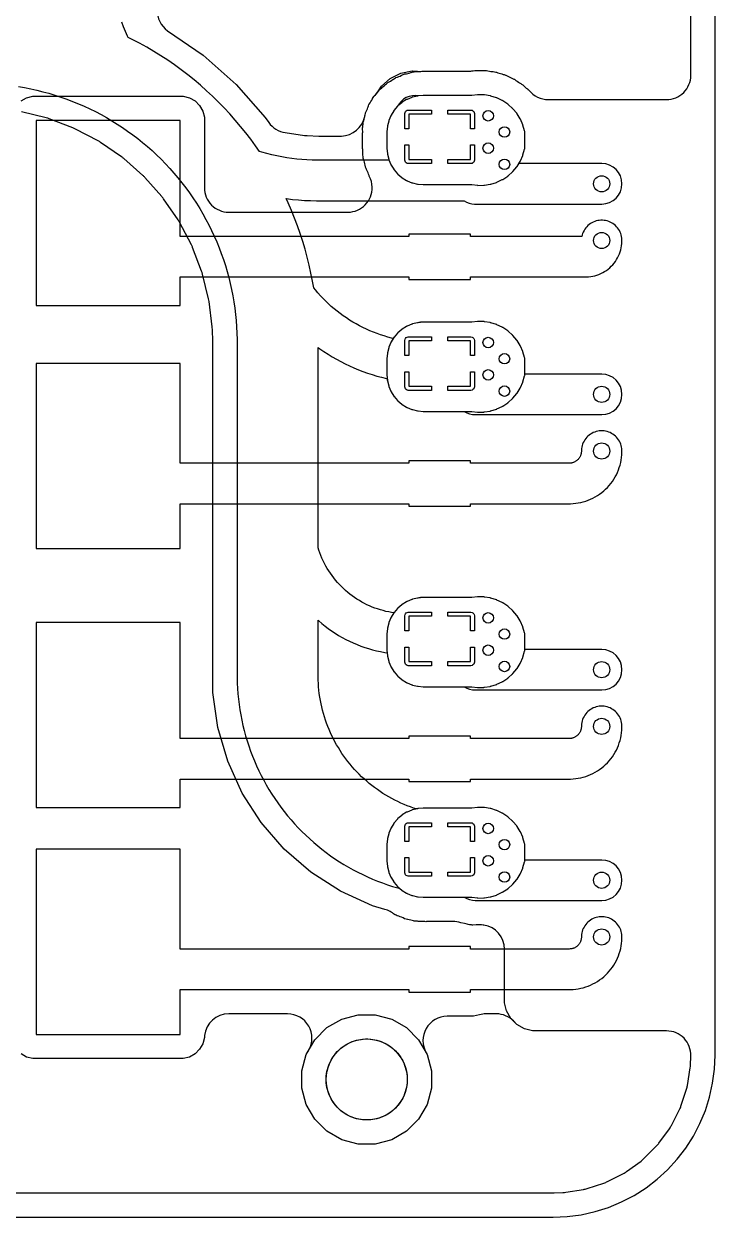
# Model space of a CAD drawing. Header units: millimetres. Extents: x 0 to 150, y 0 to 150.
# Drawn here: x 107.3 to 150, y 0 to 73.7 of the extents above; entities that cross this region are included whole.
import ezdxf

# ---------------------------------------------------------------- set-up
doc = ezdxf.new("R2010")
doc.units = ezdxf.units.MM

msp = doc.modelspace()

# ---------------------------------------------------------------- linework, layer by layer
at = {"layer": '16_copper'}
for points in [[(116.318, 75.786, 0.550804), (116.216, 73.252), (118.402, 71.744), (120.439, 69.939), (122.244, 67.902), (122.456, 67.595, 0.208925), (123.477, 66.962), (124.67, 66.791, 0.026914), (124.831, 66.776), (125.544, 66.751, 0.008926), (125.597, 66.75), (126.903, 66.75), (126.934, 66.751, 0.35249), (128.374, 67.96), (128.38, 67.99, 0.025588), (128.417, 68.142), (128.428, 68.178, 0.061611), (128.573, 68.52), (128.581, 68.547, 0.025076), (128.64, 68.688), (128.656, 68.722, 0.061611), (128.853, 69.037), (128.865, 69.063, 0.025085), (128.946, 69.193), (128.967, 69.224, 0.066984), (129.22, 69.537), (129.411, 69.824), (129.954, 70.303), (130.603, 70.625), (131.312, 70.767, 0.042724), (131.57, 70.751), (131.634, 70.75, 0.059029), (131.99, 70.755), (132.102, 70.763, 0.032883), (132.299, 70.75), (134.778, 70.75, 0.048452), (135.067, 70.778), (135.073, 70.779, 0.030084), (135.255, 70.801), (135.281, 70.803, 0.058943), (135.637, 70.795), (135.684, 70.796, 0.030367), (135.869, 70.792), (135.896, 70.79, 0.058794), (136.246, 70.732), (136.294, 70.726, 0.030365), (136.476, 70.696), (136.502, 70.69, 0.058725), (136.84, 70.583), (136.887, 70.57, 0.030371), (137.063, 70.514), (137.088, 70.505, 0.05909), (137.41, 70.35), (137.452, 70.331, 0.030366), (137.619, 70.251), (137.642, 70.238, 0.058997), (137.937, 70.039), (137.978, 70.015, 0.030366), (138.131, 69.911), (138.152, 69.895, 0.058699), (138.415, 69.657), (138.452, 69.626, 0.000302), (138.454, 69.625), (138.506, 69.587, 0.235335), (139.717, 69), (147, 69, 0.414214), (148.5, 70.5), (148.5, 81, 0.414214)], [(107.003, 69.803), (107.384, 69.738), (107.764, 69.664), (108.141, 69.58), (108.516, 69.488), (108.89, 69.386), (109.26, 69.276), (109.628, 69.156), (109.993, 69.028), (110.354, 68.891), (110.712, 68.745), (111.067, 68.59), (111.417, 68.427), (111.764, 68.256), (112.106, 68.076), (112.444, 67.889), (112.777, 67.693), (113.106, 67.488), (113.429, 67.277), (113.747, 67.057), (114.06, 66.83), (114.368, 66.595), (114.669, 66.353), (114.964, 66.103), (115.254, 65.847), (115.537, 65.584), (115.814, 65.314), (116.084, 65.037), (116.347, 64.754), (116.603, 64.464), (116.853, 64.169), (117.095, 63.868), (117.33, 63.56), (117.557, 63.247), (117.777, 62.929), (117.988, 62.606), (118.193, 62.277), (118.389, 61.944), (118.576, 61.606), (118.756, 61.264), (118.927, 60.917), (119.09, 60.567), (119.245, 60.212), (119.391, 59.854), (119.528, 59.493), (119.656, 59.128), (119.776, 58.76), (119.886, 58.39), (119.988, 58.016), (120.08, 57.641), (120.164, 57.264), (120.238, 56.884), (120.303, 56.503), (120.359, 56.12), (120.405, 55.737), (120.443, 55.352), (120.471, 54.966), (120.489, 54.58), (120.499, 54.193), (120.5, 54), (120.5, 33.304), (120.508, 32.974), (120.524, 32.644), (120.548, 32.315), (120.58, 31.986), (120.62, 31.658), (120.667, 31.331), (120.723, 31.006), (120.786, 30.682), (120.858, 30.359), (120.937, 30.038), (121.023, 29.72), (121.118, 29.403), (121.22, 29.089), (121.33, 28.777), (121.447, 28.469), (121.571, 28.163), (121.703, 27.86), (121.842, 27.56), (121.989, 27.264), (122.142, 26.972), (122.303, 26.683), (122.47, 26.398), (122.644, 26.118), (122.825, 25.842), (123.013, 25.57), (123.207, 25.303), (123.408, 25.04), (123.615, 24.783), (123.828, 24.53), (124.047, 24.283), (124.272, 24.041), (124.502, 23.805), (124.739, 23.574), (124.981, 23.349), (125.228, 23.13), (125.48, 22.917), (125.738, 22.71), (126, 22.51), (126.267, 22.316), (126.539, 22.128), (126.816, 21.947), (127.096, 21.773), (127.381, 21.605), (127.669, 21.445), (127.962, 21.291), (128.258, 21.145), (128.558, 21.006), (128.86, 20.874), (129.166, 20.749), (129.475, 20.632), (129.787, 20.522), (130.101, 20.42), (130.417, 20.326), (130.546, 20.291), (130.662, 20.192, 0.039291), (130.694, 20.169), (130.961, 20.005, 0.039289), (130.996, 19.987), (131.286, 19.867, 0.039593), (131.324, 19.855), (131.629, 19.782, 0.039573), (131.668, 19.775), (131.98, 19.751, 0.019635), (132, 19.75), (134.523, 19.75, 0.14415), (135.2, 19.55), (143, 19.55, 1), (143, 22.05), (138.25, 22.05), (138.25, 23, 0.067302), (138.241, 23.066), (138.144, 23.417, 0.035714), (138.133, 23.451), (137.987, 23.784, 0.035715), (137.97, 23.816), (137.779, 24.125, 0.035716), (137.758, 24.154), (137.524, 24.433, 0.035713), (137.5, 24.458), (137.229, 24.701, 0.035717), (137.201, 24.723), (136.898, 24.925, 0.035716), (136.867, 24.942), (136.539, 25.099, 0.035715), (136.505, 25.112), (136.158, 25.22, 0.035715), (136.123, 25.229), (135.764, 25.286, 0.035716), (135.729, 25.29), (135.365, 25.296, 0.035714), (135.329, 25.294), (134.984, 25.25), (132, 25.25, 0.019635), (131.98, 25.249), (131.668, 25.225, 0.104911), (131.564, 25.203), (131.389, 25.26), (131.192, 25.329), (130.996, 25.403), (130.802, 25.482), (130.61, 25.566), (130.42, 25.654), (130.232, 25.747), (130.047, 25.844), (129.864, 25.946), (129.683, 26.052), (129.505, 26.163), (129.33, 26.278), (129.158, 26.397), (128.988, 26.52), (128.822, 26.647), (128.659, 26.778), (128.499, 26.913), (128.342, 27.052), (128.188, 27.195), (128.039, 27.341), (127.892, 27.491), (127.75, 27.644), (127.611, 27.801), (127.476, 27.961), (127.345, 28.124), (127.217, 28.291), (127.094, 28.46), (126.975, 28.633), (126.86, 28.808), (126.75, 28.986), (126.644, 29.166), (126.542, 29.349), (126.445, 29.535), (126.352, 29.722), (126.264, 29.912), (126.18, 30.104), (126.101, 30.298), (126.027, 30.494), (125.957, 30.692), (125.892, 30.891), (125.833, 31.092), (125.778, 31.294), (125.727, 31.497), (125.682, 31.702), (125.642, 31.907), (125.607, 32.114), (125.576, 32.321), (125.551, 32.529), (125.531, 32.737), (125.516, 32.946), (125.506, 33.155), (125.501, 33.365), (125.5, 33.469), (125.5, 36.85), (125.536, 36.818), (125.729, 36.652), (125.927, 36.493), (126.13, 36.34), (126.337, 36.193), (126.549, 36.053), (126.765, 35.919), (126.985, 35.792), (127.209, 35.672), (127.436, 35.558), (127.667, 35.452), (127.901, 35.353), (128.138, 35.261), (128.378, 35.177), (128.62, 35.1), (128.864, 35.03), (129.111, 34.968), (129.359, 34.914), (129.609, 34.867), (129.762, 34.843), (129.775, 34.668, 0.039596), (129.782, 34.628), (129.855, 34.324, 0.03929), (129.867, 34.286), (129.987, 33.996, 0.039289), (130.005, 33.961), (130.169, 33.694, 0.039571), (130.192, 33.662), (130.396, 33.423, 0.03958), (130.424, 33.395), (130.662, 33.192, 0.039291), (130.694, 33.169), (130.961, 33.005, 0.039289), (130.996, 32.987), (131.286, 32.867, 0.039593), (131.324, 32.855), (131.629, 32.782, 0.039573), (131.668, 32.775), (131.98, 32.751, 0.019635), (132, 32.75), (134.522, 32.75, 0.144365), (135.2, 32.55), (143, 32.55, 1), (143, 35.05), (138.25, 35.05), (138.25, 36, 0.067302), (138.241, 36.066), (138.144, 36.417, 0.035714), (138.133, 36.451), (137.987, 36.784, 0.035715), (137.97, 36.816), (137.779, 37.125, 0.035716), (137.758, 37.154), (137.524, 37.433, 0.035713), (137.5, 37.458), (137.229, 37.701, 0.035717), (137.201, 37.723), (136.898, 37.925, 0.035716), (136.867, 37.942), (136.539, 38.099, 0.035715), (136.505, 38.112), (136.158, 38.22, 0.035715), (136.123, 38.229), (135.764, 38.286, 0.035716), (135.729, 38.29), (135.365, 38.296, 0.035714), (135.329, 38.294), (134.984, 38.25), (132, 38.25, 0.074128), (131.628, 38.218), (131.324, 38.145, 0.03929), (131.286, 38.133), (130.996, 38.013, 0.039289), (130.961, 37.995), (130.694, 37.831, 0.039571), (130.662, 37.808), (130.423, 37.604, 0.03958), (130.395, 37.576), (130.192, 37.338, 0.034147), (130.172, 37.31), (130.031, 37.332), (129.857, 37.365), (129.684, 37.403), (129.512, 37.446), (129.341, 37.494), (129.173, 37.548), (129.006, 37.607), (128.841, 37.671), (128.677, 37.74), (128.517, 37.814), (128.358, 37.893), (128.202, 37.977), (128.049, 38.065), (127.898, 38.158), (127.75, 38.256), (127.606, 38.359), (127.465, 38.465), (127.327, 38.576), (127.192, 38.692), (127.061, 38.811), (126.934, 38.934), (126.811, 39.061), (126.692, 39.192), (126.576, 39.327), (126.465, 39.465), (126.359, 39.606), (126.256, 39.75), (126.158, 39.898), (126.065, 40.049), (125.977, 40.202), (125.893, 40.358), (125.814, 40.517), (125.74, 40.677), (125.671, 40.841), (125.607, 41.006), (125.548, 41.173), (125.5, 41.324), (125.5, 53.689), (125.612, 53.608), (125.86, 53.437), (126.113, 53.273), (126.37, 53.116), (126.63, 52.965), (126.895, 52.822), (127.163, 52.685), (127.435, 52.555), (127.71, 52.433), (127.988, 52.318), (128.269, 52.21), (128.553, 52.109), (128.839, 52.016), (129.128, 51.931), (129.419, 51.853), (129.712, 51.783), (129.767, 51.771, 0.138675), (129.782, 51.628), (129.855, 51.324, 0.03929), (129.867, 51.286), (129.987, 50.996, 0.039289), (130.005, 50.961), (130.169, 50.694, 0.039571), (130.192, 50.662), (130.396, 50.423, 0.03958), (130.424, 50.395), (130.662, 50.192, 0.039291), (130.694, 50.169), (130.961, 50.005, 0.039289), (130.996, 49.987), (131.286, 49.867, 0.039593), (131.324, 49.855), (131.629, 49.782, 0.039573), (131.668, 49.775), (131.98, 49.751, 0.019635), (132, 49.75), (134.522, 49.75, 0.144365), (135.2, 49.55), (143, 49.55, 1), (143, 52.05), (138.25, 52.05), (138.25, 53, 0.067302), (138.241, 53.066), (138.144, 53.417, 0.035714), (138.133, 53.451), (137.987, 53.784, 0.035715), (137.97, 53.816), (137.779, 54.125, 0.035716), (137.758, 54.154), (137.524, 54.433, 0.035713), (137.5, 54.458), (137.229, 54.701, 0.035717), (137.201, 54.723), (136.898, 54.925, 0.035716), (136.867, 54.942), (136.539, 55.099, 0.035715), (136.505, 55.112), (136.158, 55.22, 0.035715), (136.123, 55.229), (135.764, 55.286, 0.035716), (135.729, 55.29), (135.365, 55.296, 0.035714), (135.329, 55.294), (134.984, 55.25), (132, 55.25, 0.074128), (131.628, 55.218), (131.324, 55.145, 0.03929), (131.286, 55.133), (130.996, 55.013, 0.039289), (130.961, 54.995), (130.694, 54.831, 0.039571), (130.662, 54.808), (130.423, 54.604, 0.03958), (130.395, 54.576), (130.192, 54.338, 0.101204), (130.136, 54.253), (130.035, 54.277), (129.807, 54.338), (129.581, 54.405), (129.357, 54.478), (129.135, 54.556), (128.915, 54.641), (128.697, 54.731), (128.482, 54.827), (128.269, 54.928), (128.059, 55.035), (127.852, 55.148), (127.648, 55.265), (127.447, 55.388), (127.25, 55.517), (127.056, 55.65), (126.865, 55.789), (126.678, 55.932), (126.495, 56.08), (126.316, 56.233), (126.141, 56.391), (125.97, 56.553), (125.803, 56.72), (125.641, 56.891), (125.483, 57.066), (125.33, 57.245), (125.228, 57.371), (125.158, 57.786), (125.06, 58.284), (124.951, 58.779), (124.829, 59.272), (124.696, 59.762), (124.551, 60.248), (124.394, 60.731), (124.225, 61.209), (124.045, 61.684), (123.854, 62.154), (123.651, 62.619), (123.526, 62.888), (123.543, 62.886), (123.915, 62.84), (124.288, 62.804), (124.662, 62.777), (125.036, 62.759), (125.41, 62.75), (134.521, 62.75, 0.134476), (135.151, 62.55), (143, 62.55, 1), (143, 65.05), (137.887, 65.05), (137.97, 65.184, 0.035715), (137.987, 65.216), (138.133, 65.549, 0.035714), (138.144, 65.583), (138.241, 65.934, 0.067302), (138.25, 66), (138.25, 67, 0.067302), (138.241, 67.066), (138.144, 67.417, 0.035714), (138.133, 67.451), (137.987, 67.784, 0.035715), (137.97, 67.816), (137.779, 68.125, 0.035716), (137.758, 68.154), (137.524, 68.433, 0.035713), (137.5, 68.458), (137.229, 68.701, 0.035717), (137.201, 68.723), (136.898, 68.925, 0.035716), (136.867, 68.942), (136.539, 69.099, 0.035715), (136.505, 69.112), (136.158, 69.22, 0.035715), (136.123, 69.229), (135.764, 69.286, 0.035716), (135.729, 69.29), (135.365, 69.296, 0.035714), (135.329, 69.294), (134.984, 69.25), (132, 69.25, 0.019635), (131.98, 69.249), (131.724, 69.229, 0.331793), (130.386, 68.565), (130.192, 68.338, 0.039291), (130.169, 68.306), (130.005, 68.039, 0.039289), (129.987, 68.004), (129.867, 67.714, 0.039593), (129.855, 67.676), (129.782, 67.371, 0.039294), (129.775, 67.332), (129.751, 67.02, 0.019635), (129.75, 67), (129.75, 66, 0.019635), (129.751, 65.98), (129.775, 65.668, 0.039596), (129.782, 65.628), (129.855, 65.324, 0.078396), (129.882, 65.25), (125.597, 65.25), (125.44, 65.251), (125.126, 65.259), (124.813, 65.274), (124.499, 65.296), (124.187, 65.327), (123.875, 65.365), (123.564, 65.41), (123.254, 65.463), (122.946, 65.523), (122.64, 65.591), (122.335, 65.666), (122.031, 65.749), (121.875, 65.795), (121.639, 66.138), (121.34, 66.549), (121.032, 66.952), (120.714, 67.348), (120.387, 67.736), (120.05, 68.116), (119.705, 68.487), (119.35, 68.85), (118.987, 69.205), (118.616, 69.55), (118.236, 69.887), (117.848, 70.214), (117.452, 70.532), (117.049, 70.84), (116.638, 71.139), (116.221, 71.427), (115.796, 71.705), (115.365, 71.973), (114.927, 72.23), (114.484, 72.477), (114.034, 72.713), (113.779, 72.839), (113.745, 72.913), (113.619, 73.201), (113.501, 73.492), (113.389, 73.786)], [(57, 1.5), (140, 1.5), (140.008, 1.5), (140.059, 1.501), (140.608, 1.523, 0.029461), (140.784, 1.54), (141.869, 1.712, 0.039291), (142.098, 1.767), (143.142, 2.106, 0.039289), (143.36, 2.196), (144.338, 2.695, 0.03929), (144.539, 2.818), (145.428, 3.464, 0.03929), (145.607, 3.616), (146.383, 4.393, 0.03929), (146.536, 4.572), (147.182, 5.461, 0.03929), (147.305, 5.662), (147.804, 6.64, 0.039289), (147.894, 6.858), (148.233, 7.902, 0.039291), (148.288, 8.131), (148.46, 9.216, 0.029461), (148.477, 9.392), (148.499, 9.941, 0.425764), (147, 11.5), (138.737, 11.5), (138.228, 11.636), (137.772, 11.9), (137.4, 12.272), (137.136, 12.728), (137, 13.237), (137, 16.55, 0.37075), (135.725, 18.033), (135.693, 18.037, 0.073741), (135.249, 18.045), (135.052, 18.03, 0.013734), (134.971, 18.041), (134.931, 18.044, 0.009247), (134.874, 18.049), (134.84, 18.049, 0.052413), (134.535, 18.126), (134.303, 18.169, 0.082273), (133.819, 18.25), (132.299, 18.25, 0.002772), (132.282, 18.25), (132.242, 18.248, 0.009312), (132.185, 18.246), (132.145, 18.241, 0.045302), (131.872, 18.25), (131.736, 18.25, 0.018694), (131.624, 18.264), (131.614, 18.264, 0.030025), (131.433, 18.283), (131.396, 18.288, 0.061627), (131.035, 18.377), (131.007, 18.381, 0.025087), (130.858, 18.417), (130.822, 18.428, 0.061614), (130.48, 18.573), (130.453, 18.581, 0.025076), (130.312, 18.64), (130.278, 18.656, 0.008194), (130.232, 18.679), (130.225, 18.682, 0.114765), (129.616, 18.998), (128.853, 19.222), (126.88, 20.124), (125.055, 21.297), (123.415, 22.717), (121.994, 24.357), (120.821, 26.182), (119.92, 28.156), (119.309, 30.237), (119, 32.385), (119, 54, 0.007552), (118.999, 54.045), (118.976, 54.83, 0.022659), (118.965, 54.966), (118.776, 56.524, 0.030217), (118.743, 56.702), (118.368, 58.227, 0.030217), (118.314, 58.399), (117.757, 59.867, 0.030216), (117.683, 60.032), (116.953, 61.422, 0.030217), (116.86, 61.577), (115.968, 62.869, 0.030217), (115.856, 63.012), (114.815, 64.187, 0.030217), (114.687, 64.315), (113.512, 65.356, 0.030217), (113.369, 65.468), (112.077, 66.36, 0.030217), (111.922, 66.453), (110.532, 67.183, 0.030216), (110.367, 67.257), (108.899, 67.814, 0.030217), (108.727, 67.868), (107.202, 68.243, 0.030217)]]:
    msp.add_lwpolyline(points, format="xyb", dxfattribs=at)
msp.add_lwpolyline([(127.973, 4.5), (126.956, 4.773), (126.044, 5.299), (125.299, 6.044), (124.773, 6.956), (124.5, 7.973), (124.5, 9.027), (124.773, 10.044), (125.299, 10.956), (126.044, 11.701), (126.956, 12.227), (127.973, 12.5), (129.027, 12.5), (130.044, 12.227), (130.956, 11.701), (131.701, 10.956), (132.227, 10.044), (132.5, 9.027), (132.5, 7.973), (132.227, 6.956), (131.701, 6.044), (130.956, 5.299), (130.044, 4.773), (129.027, 4.5)], close=True, dxfattribs=at)
at = {"layer": '1_copper'}
for points in [[(107.174, 68.915), (107.516, 69.113), (107.898, 69.215), (117.182, 69.215), (117.564, 69.113), (117.906, 68.915), (118.185, 68.636), (118.383, 68.294), (118.485, 67.912), (118.485, 63.55, 0.414214), (119.985, 62.05), (127.339, 62.05, 0.422109), (128.838, 63.59), (128.838, 63.602, 0.116409), (128.659, 64.274), (128.642, 64.307, 0.061642), (128.502, 64.651), (128.489, 64.677, 0.0251), (128.43, 64.818), (128.418, 64.853, 0.061621), (128.334, 65.215), (128.325, 65.242, 0.023212), (128.291, 65.38), (128.289, 65.391, 0.014279), (128.274, 65.478), (128.272, 65.486, 0.028029), (128.261, 65.657), (128.256, 65.695, 0.049058), (128.245, 65.99), (128.237, 66.102, 0.032883), (128.25, 66.299), (128.25, 66.701, 0.002772), (128.25, 66.718), (128.248, 66.758, 0.009312), (128.246, 66.815), (128.241, 66.855, 0.045312), (128.25, 67.128), (128.25, 67.264, 0.018694), (128.264, 67.376), (128.264, 67.386, 0.030025), (128.283, 67.567), (128.288, 67.604, 0.061624), (128.377, 67.965), (128.381, 67.993, 0.02509), (128.417, 68.142), (128.428, 68.178, 0.061611), (128.573, 68.52), (128.581, 68.547, 0.025076), (128.64, 68.688), (128.656, 68.722, 0.061611), (128.853, 69.037), (128.865, 69.063, 0.025085), (128.946, 69.193), (128.967, 69.224, 0.061631), (129.21, 69.504), (129.227, 69.528, 0.02509), (129.326, 69.644), (129.352, 69.671, 0.061625), (129.636, 69.91), (129.656, 69.93, 0.025093), (129.773, 70.03), (129.802, 70.052, 0.061623), (130.12, 70.244), (130.144, 70.261, 0.025089), (130.274, 70.341), (130.307, 70.358, 0.061624), (130.651, 70.498), (130.677, 70.511, 0.02509), (130.818, 70.57), (130.853, 70.582, 0.061613), (131.215, 70.666), (131.242, 70.675, 0.023201), (131.38, 70.709), (131.391, 70.711, 0.014279), (131.478, 70.726), (131.486, 70.728, 0.028029), (131.657, 70.739), (131.695, 70.744, 0.049049), (131.99, 70.755), (132.102, 70.763, 0.032883), (132.299, 70.75), (134.778, 70.75, 0.048452), (135.067, 70.778), (135.073, 70.779, 0.030084), (135.255, 70.801), (135.281, 70.803, 0.058943), (135.637, 70.795), (135.684, 70.796, 0.030367), (135.869, 70.792), (135.896, 70.79, 0.058794), (136.246, 70.732), (136.294, 70.726, 0.030365), (136.476, 70.696), (136.502, 70.69, 0.058725), (136.84, 70.583), (136.887, 70.57, 0.030371), (137.063, 70.514), (137.088, 70.505, 0.05909), (137.41, 70.35), (137.452, 70.331, 0.030366), (137.619, 70.251), (137.642, 70.238, 0.058997), (137.937, 70.039), (137.978, 70.015, 0.030366), (138.131, 69.911), (138.152, 69.895, 0.058699), (138.415, 69.657), (138.452, 69.626, 0.000302), (138.454, 69.625), (138.506, 69.587, 0.235335), (139.717, 69), (147, 69, 0.414214), (148.5, 70.5), (148.5, 81, 0.414214)], [(57, 1.5), (140, 1.5), (140.008, 1.5), (140.059, 1.501), (140.608, 1.523, 0.029461), (140.784, 1.54), (141.869, 1.712, 0.039291), (142.098, 1.767), (143.142, 2.106, 0.039289), (143.36, 2.196), (144.338, 2.695, 0.03929), (144.539, 2.818), (145.428, 3.464, 0.03929), (145.607, 3.616), (146.383, 4.393, 0.03929), (146.536, 4.572), (147.182, 5.461, 0.03929), (147.305, 5.662), (147.804, 6.64, 0.039289), (147.894, 6.858), (148.233, 7.902, 0.039291), (148.288, 8.131), (148.46, 9.216, 0.029461), (148.477, 9.392), (148.499, 9.941, 0.425764), (147, 11.5), (138.737, 11.5), (138.228, 11.636), (137.772, 11.9), (137.561, 12.111, 0.198912), (136.5, 12.55), (135.855, 12.55, 0.065543), (135.467, 12.499), (135.097, 12.4), (133.465, 12.4, 0.577352), (132.166, 10.15), (132.227, 10.044), (132.5, 9.027), (132.5, 7.973), (132.227, 6.956), (131.701, 6.044), (130.956, 5.299), (130.044, 4.773), (129.027, 4.5), (127.973, 4.5), (126.956, 4.773), (126.044, 5.299), (125.299, 6.044), (124.773, 6.956), (124.5, 7.973), (124.5, 9.027), (124.773, 10.044), (124.92, 10.3, 0.57735), (123.621, 12.55), (119.985, 12.55, 0.383031), (118.494, 11.211), (118.492, 11.195, 0.017161), (118.486, 11.09), (118.383, 10.706), (118.185, 10.364), (117.906, 10.085), (117.564, 9.887), (117.182, 9.785), (107.898, 9.785), (107.516, 9.887), (107.174, 10.085)]]:
    msp.add_lwpolyline(points, format="xyb", dxfattribs=at)
for points in [[(135.729, 63.71, 0.035716), (135.764, 63.714), (136.123, 63.771, 0.035715), (136.158, 63.78), (136.505, 63.888, 0.035715), (136.539, 63.901), (136.867, 64.058, 0.035716), (136.898, 64.075), (137.201, 64.277, 0.035717), (137.229, 64.299), (137.5, 64.542, 0.035713), (137.524, 64.567), (137.758, 64.846, 0.035716), (137.779, 64.875), (137.97, 65.184, 0.035715), (137.987, 65.216), (138.133, 65.549, 0.035714), (138.144, 65.583), (138.241, 65.934, 0.067302), (138.25, 66), (138.25, 67, 0.067302), (138.241, 67.066), (138.144, 67.417, 0.035714), (138.133, 67.451), (137.987, 67.784, 0.035715), (137.97, 67.816), (137.779, 68.125, 0.035716), (137.758, 68.154), (137.524, 68.433, 0.035713), (137.5, 68.458), (137.229, 68.701, 0.035717), (137.201, 68.723), (136.898, 68.925, 0.035716), (136.867, 68.942), (136.539, 69.099, 0.035715), (136.505, 69.112), (136.158, 69.22, 0.035715), (136.123, 69.229), (135.764, 69.286, 0.035716), (135.729, 69.29), (135.365, 69.296, 0.035714), (135.329, 69.294), (134.984, 69.25), (132, 69.25, 0.019635), (131.98, 69.249), (131.668, 69.225, 0.039596), (131.628, 69.218), (131.324, 69.145, 0.03929), (131.286, 69.133), (130.996, 69.013, 0.039289), (130.961, 68.995), (130.694, 68.831, 0.039571), (130.662, 68.808), (130.423, 68.604, 0.03958), (130.395, 68.576), (130.192, 68.338, 0.039291), (130.169, 68.306), (130.005, 68.039, 0.039289), (129.987, 68.004), (129.867, 67.714, 0.039593), (129.855, 67.676), (129.782, 67.371, 0.039294), (129.775, 67.332), (129.751, 67.02, 0.019635), (129.75, 67), (129.75, 66, 0.019635), (129.751, 65.98), (129.775, 65.668, 0.039596), (129.782, 65.628), (129.855, 65.324, 0.03929), (129.867, 65.286), (129.987, 64.996, 0.039289), (130.005, 64.961), (130.169, 64.694, 0.039571), (130.192, 64.662), (130.396, 64.423, 0.03958), (130.424, 64.395), (130.662, 64.192, 0.039291), (130.694, 64.169), (130.961, 64.005, 0.039289), (130.996, 63.987), (131.286, 63.867, 0.039593), (131.324, 63.855), (131.629, 63.782, 0.039573), (131.668, 63.775), (131.98, 63.751, 0.019635), (132, 63.75), (134.984, 63.75), (135.329, 63.706), (135.33, 63.706), (135.331, 63.706), (135.365, 63.704)], [(135.729, 49.71, 0.035716), (135.764, 49.714), (136.123, 49.771, 0.035715), (136.158, 49.78), (136.505, 49.888, 0.035715), (136.539, 49.901), (136.867, 50.058, 0.035716), (136.898, 50.075), (137.201, 50.277, 0.035717), (137.229, 50.299), (137.5, 50.542, 0.035713), (137.524, 50.567), (137.758, 50.846, 0.035716), (137.779, 50.875), (137.97, 51.184, 0.035715), (137.987, 51.216), (138.133, 51.549, 0.035714), (138.144, 51.583), (138.241, 51.934, 0.067302), (138.25, 52), (138.25, 53, 0.067302), (138.241, 53.066), (138.144, 53.417, 0.035714), (138.133, 53.451), (137.987, 53.784, 0.035715), (137.97, 53.816), (137.779, 54.125, 0.035716), (137.758, 54.154), (137.524, 54.433, 0.035713), (137.5, 54.458), (137.229, 54.701, 0.035717), (137.201, 54.723), (136.898, 54.925, 0.035716), (136.867, 54.942), (136.539, 55.099, 0.035715), (136.505, 55.112), (136.158, 55.22, 0.035715), (136.123, 55.229), (135.764, 55.286, 0.035716), (135.729, 55.29), (135.365, 55.296, 0.035714), (135.329, 55.294), (134.984, 55.25), (132, 55.25, 0.019635), (131.98, 55.249), (131.668, 55.225, 0.039596), (131.628, 55.218), (131.324, 55.145, 0.03929), (131.286, 55.133), (130.996, 55.013, 0.039289), (130.961, 54.995), (130.694, 54.831, 0.039571), (130.662, 54.808), (130.423, 54.604, 0.03958), (130.395, 54.576), (130.192, 54.338, 0.039291), (130.169, 54.306), (130.005, 54.039, 0.039289), (129.987, 54.004), (129.867, 53.714, 0.039593), (129.855, 53.676), (129.782, 53.371, 0.039294), (129.775, 53.332), (129.751, 53.02, 0.019635), (129.75, 53), (129.75, 52, 0.019635), (129.751, 51.98), (129.775, 51.668, 0.039596), (129.782, 51.628), (129.855, 51.324, 0.03929), (129.867, 51.286), (129.987, 50.996, 0.039289), (130.005, 50.961), (130.169, 50.694, 0.039571), (130.192, 50.662), (130.396, 50.423, 0.03958), (130.424, 50.395), (130.662, 50.192, 0.039291), (130.694, 50.169), (130.961, 50.005, 0.039289), (130.996, 49.987), (131.286, 49.867, 0.039593), (131.324, 49.855), (131.629, 49.782, 0.039573), (131.668, 49.775), (131.98, 49.751, 0.019635), (132, 49.75), (134.984, 49.75), (135.329, 49.706), (135.33, 49.706), (135.331, 49.706), (135.365, 49.704)], [(141.239, 44.058), (141.398, 44.073), (141.556, 44.097), (141.712, 44.128), (141.867, 44.167), (142.02, 44.213), (142.17, 44.267), (142.317, 44.328), (142.462, 44.396), (142.602, 44.471), (142.739, 44.553), (142.872, 44.642), (143, 44.737), (143.123, 44.838), (143.242, 44.945), (143.355, 45.058), (143.462, 45.177), (143.563, 45.3), (143.658, 45.428), (143.747, 45.561), (143.829, 45.698), (143.904, 45.838), (143.972, 45.983), (144.033, 46.13), (144.087, 46.28), (144.133, 46.433), (144.172, 46.588), (144.203, 46.744), (144.227, 46.902), (144.242, 47.061), (144.25, 47.22), (144.25, 47.349), (144.242, 47.447), (144.227, 47.544), (144.204, 47.64), (144.174, 47.733), (144.136, 47.824), (144.091, 47.911), (144.04, 47.995), (143.982, 48.074), (143.919, 48.149), (143.849, 48.219), (143.774, 48.282), (143.695, 48.34), (143.611, 48.391), (143.524, 48.436), (143.433, 48.474), (143.34, 48.504), (143.244, 48.527), (143.147, 48.542), (143.049, 48.55), (142.951, 48.55), (142.853, 48.542), (142.756, 48.527), (142.66, 48.504), (142.567, 48.474), (142.476, 48.436), (142.389, 48.391), (142.305, 48.34), (142.226, 48.282), (142.151, 48.219), (142.081, 48.149), (142.018, 48.074), (141.96, 47.995), (141.909, 47.911), (141.864, 47.824), (141.826, 47.733), (141.796, 47.64), (141.773, 47.544), (141.758, 47.447), (141.75, 47.349), (141.75, 47.3), (141.75, 47.282), (141.748, 47.245), (141.744, 47.208), (141.739, 47.172), (141.732, 47.136), (141.723, 47.1), (141.712, 47.065), (141.7, 47.03), (141.686, 46.996), (141.67, 46.963), (141.653, 46.93), (141.634, 46.899), (141.613, 46.868), (141.591, 46.839), (141.568, 46.81), (141.543, 46.783), (141.517, 46.757), (141.49, 46.732), (141.461, 46.709), (141.432, 46.687), (141.401, 46.666), (141.37, 46.647), (141.337, 46.63), (141.304, 46.614), (141.27, 46.6), (141.235, 46.588), (141.2, 46.577), (141.164, 46.568), (141.128, 46.561, 0.025338), (141, 46.55), (134.9, 46.55), (134.9, 46.7), (131.1, 46.7), (131.1, 46.55), (116.985, 46.55), (116.985, 52.715), (108.095, 52.715), (108.095, 41.285), (116.985, 41.285), (116.985, 44.05), (131.1, 44.05), (131.1, 43.9), (134.9, 43.9), (134.9, 44.05), (141.08, 44.05)], [(135.729, 32.71, 0.035716), (135.764, 32.714), (136.123, 32.771, 0.035715), (136.158, 32.78), (136.505, 32.888, 0.035715), (136.539, 32.901), (136.867, 33.058, 0.035716), (136.898, 33.075), (137.201, 33.277, 0.035717), (137.229, 33.299), (137.5, 33.542, 0.035713), (137.524, 33.567), (137.758, 33.846, 0.035716), (137.779, 33.875), (137.97, 34.184, 0.035715), (137.987, 34.216), (138.133, 34.549, 0.035714), (138.144, 34.583), (138.241, 34.934, 0.067302), (138.25, 35), (138.25, 36, 0.067302), (138.241, 36.066), (138.144, 36.417, 0.035714), (138.133, 36.451), (137.987, 36.784, 0.035715), (137.97, 36.816), (137.779, 37.125, 0.035716), (137.758, 37.154), (137.524, 37.433, 0.035713), (137.5, 37.458), (137.229, 37.701, 0.035717), (137.201, 37.723), (136.898, 37.925, 0.035716), (136.867, 37.942), (136.539, 38.099, 0.035715), (136.505, 38.112), (136.158, 38.22, 0.035715), (136.123, 38.229), (135.764, 38.286, 0.035716), (135.729, 38.29), (135.365, 38.296, 0.035714), (135.329, 38.294), (134.984, 38.25), (132, 38.25, 0.019635), (131.98, 38.249), (131.668, 38.225, 0.039596), (131.628, 38.218), (131.324, 38.145, 0.03929), (131.286, 38.133), (130.996, 38.013, 0.039289), (130.961, 37.995), (130.694, 37.831, 0.039571), (130.662, 37.808), (130.423, 37.604, 0.03958), (130.395, 37.576), (130.192, 37.338, 0.039291), (130.169, 37.306), (130.005, 37.039, 0.039289), (129.987, 37.004), (129.867, 36.714, 0.039593), (129.855, 36.676), (129.782, 36.371, 0.039294), (129.775, 36.332), (129.751, 36.02, 0.019635), (129.75, 36), (129.75, 35, 0.019635), (129.751, 34.98), (129.775, 34.668, 0.039596), (129.782, 34.628), (129.855, 34.324, 0.03929), (129.867, 34.286), (129.987, 33.996, 0.039289), (130.005, 33.961), (130.169, 33.694, 0.039571), (130.192, 33.662), (130.396, 33.423, 0.03958), (130.424, 33.395), (130.662, 33.192, 0.039291), (130.694, 33.169), (130.961, 33.005, 0.039289), (130.996, 32.987), (131.286, 32.867, 0.039593), (131.324, 32.855), (131.629, 32.782, 0.039573), (131.668, 32.775), (131.98, 32.751, 0.019635), (132, 32.75), (134.984, 32.75), (135.329, 32.706), (135.33, 32.706), (135.331, 32.706), (135.365, 32.704)], [(141.239, 27.058), (141.398, 27.073), (141.556, 27.097), (141.712, 27.128), (141.867, 27.167), (142.02, 27.213), (142.17, 27.267), (142.317, 27.328), (142.462, 27.396), (142.602, 27.471), (142.739, 27.553), (142.872, 27.642), (143, 27.737), (143.123, 27.838), (143.242, 27.945), (143.355, 28.058), (143.462, 28.177), (143.563, 28.3), (143.658, 28.428), (143.747, 28.561), (143.829, 28.698), (143.904, 28.838), (143.972, 28.983), (144.033, 29.13), (144.087, 29.28), (144.133, 29.433), (144.172, 29.588), (144.203, 29.744), (144.227, 29.902), (144.242, 30.061), (144.25, 30.22), (144.25, 30.349), (144.242, 30.447), (144.227, 30.544), (144.204, 30.64), (144.174, 30.733), (144.136, 30.824), (144.091, 30.911), (144.04, 30.995), (143.982, 31.074), (143.919, 31.149), (143.849, 31.219), (143.774, 31.282), (143.695, 31.34), (143.611, 31.391), (143.524, 31.436), (143.433, 31.474), (143.34, 31.504), (143.244, 31.527), (143.147, 31.542), (143.049, 31.55), (142.951, 31.55), (142.853, 31.542), (142.756, 31.527), (142.66, 31.504), (142.567, 31.474), (142.476, 31.436), (142.389, 31.391), (142.305, 31.34), (142.226, 31.282), (142.151, 31.219), (142.081, 31.149), (142.018, 31.074), (141.96, 30.995), (141.909, 30.911), (141.864, 30.824), (141.826, 30.733), (141.796, 30.64), (141.773, 30.544), (141.758, 30.447), (141.75, 30.349), (141.75, 30.3), (141.75, 30.282), (141.748, 30.245), (141.744, 30.208), (141.739, 30.172), (141.732, 30.136), (141.723, 30.1), (141.712, 30.065), (141.7, 30.03), (141.686, 29.996), (141.67, 29.963), (141.653, 29.93), (141.634, 29.899), (141.613, 29.868), (141.591, 29.839), (141.568, 29.81), (141.543, 29.783), (141.517, 29.757), (141.49, 29.732), (141.461, 29.709), (141.432, 29.687), (141.401, 29.666), (141.37, 29.647), (141.337, 29.63), (141.304, 29.614), (141.27, 29.6), (141.235, 29.588), (141.2, 29.577), (141.164, 29.568), (141.128, 29.561, 0.025338), (141, 29.55), (134.9, 29.55), (134.9, 29.7), (131.1, 29.7), (131.1, 29.55), (116.985, 29.55), (116.985, 36.715), (108.095, 36.715), (108.095, 25.285), (116.985, 25.285), (116.985, 27.05), (131.1, 27.05), (131.1, 26.9), (134.9, 26.9), (134.9, 27.05), (141.08, 27.05)], [(135.729, 19.71, 0.035716), (135.764, 19.714), (136.123, 19.771, 0.035715), (136.158, 19.78), (136.505, 19.888, 0.035715), (136.539, 19.901), (136.867, 20.058, 0.035716), (136.898, 20.075), (137.201, 20.277, 0.035717), (137.229, 20.299), (137.5, 20.542, 0.035713), (137.524, 20.567), (137.758, 20.846, 0.035716), (137.779, 20.875), (137.97, 21.184, 0.035715), (137.987, 21.216), (138.133, 21.549, 0.035714), (138.144, 21.583), (138.241, 21.934, 0.067302), (138.25, 22), (138.25, 23, 0.067302), (138.241, 23.066), (138.144, 23.417, 0.035714), (138.133, 23.451), (137.987, 23.784, 0.035715), (137.97, 23.816), (137.779, 24.125, 0.035716), (137.758, 24.154), (137.524, 24.433, 0.035713), (137.5, 24.458), (137.229, 24.701, 0.035717), (137.201, 24.723), (136.898, 24.925, 0.035716), (136.867, 24.942), (136.539, 25.099, 0.035715), (136.505, 25.112), (136.158, 25.22, 0.035715), (136.123, 25.229), (135.764, 25.286, 0.035716), (135.729, 25.29), (135.365, 25.296, 0.035714), (135.329, 25.294), (134.984, 25.25), (132, 25.25, 0.019635), (131.98, 25.249), (131.668, 25.225, 0.039596), (131.628, 25.218), (131.324, 25.145, 0.03929), (131.286, 25.133), (130.996, 25.013, 0.039289), (130.961, 24.995), (130.694, 24.831, 0.039571), (130.662, 24.808), (130.423, 24.604, 0.03958), (130.395, 24.576), (130.192, 24.338, 0.039291), (130.169, 24.306), (130.005, 24.039, 0.039289), (129.987, 24.004), (129.867, 23.714, 0.039593), (129.855, 23.676), (129.782, 23.371, 0.039294), (129.775, 23.332), (129.751, 23.02, 0.019635), (129.75, 23), (129.75, 22, 0.019635), (129.751, 21.98), (129.775, 21.668, 0.039596), (129.782, 21.628), (129.855, 21.324, 0.03929), (129.867, 21.286), (129.987, 20.996, 0.039289), (130.005, 20.961), (130.169, 20.694, 0.039571), (130.192, 20.662), (130.396, 20.423, 0.03958), (130.424, 20.395), (130.662, 20.192, 0.039291), (130.694, 20.169), (130.961, 20.005, 0.039289), (130.996, 19.987), (131.286, 19.867, 0.039593), (131.324, 19.855), (131.629, 19.782, 0.039573), (131.668, 19.775), (131.98, 19.751, 0.019635), (132, 19.75), (134.984, 19.75), (135.329, 19.706), (135.33, 19.706), (135.331, 19.706), (135.365, 19.704)], [(141.239, 14.058), (141.398, 14.073), (141.556, 14.097), (141.712, 14.128), (141.867, 14.167), (142.02, 14.213), (142.17, 14.267), (142.317, 14.328), (142.462, 14.396), (142.602, 14.471), (142.739, 14.553), (142.872, 14.642), (143, 14.737), (143.123, 14.838), (143.242, 14.945), (143.355, 15.058), (143.462, 15.177), (143.563, 15.3), (143.658, 15.428), (143.747, 15.561), (143.829, 15.698), (143.904, 15.838), (143.972, 15.983), (144.033, 16.13), (144.087, 16.28), (144.133, 16.433), (144.172, 16.588), (144.203, 16.744), (144.227, 16.902), (144.242, 17.061), (144.25, 17.22), (144.25, 17.349), (144.242, 17.447), (144.227, 17.544), (144.204, 17.64), (144.174, 17.733), (144.136, 17.824), (144.091, 17.911), (144.04, 17.995), (143.982, 18.074), (143.919, 18.149), (143.849, 18.219), (143.774, 18.282), (143.695, 18.34), (143.611, 18.391), (143.524, 18.436), (143.433, 18.474), (143.34, 18.504), (143.244, 18.527), (143.147, 18.542), (143.049, 18.55), (142.951, 18.55), (142.853, 18.542), (142.756, 18.527), (142.66, 18.504), (142.567, 18.474), (142.476, 18.436), (142.389, 18.391), (142.305, 18.34), (142.226, 18.282), (142.151, 18.219), (142.081, 18.149), (142.018, 18.074), (141.96, 17.995), (141.909, 17.911), (141.864, 17.824), (141.826, 17.733), (141.796, 17.64), (141.773, 17.544), (141.758, 17.447), (141.75, 17.349), (141.75, 17.3), (141.75, 17.282), (141.748, 17.245), (141.744, 17.208), (141.739, 17.172), (141.732, 17.136), (141.723, 17.1), (141.712, 17.065), (141.7, 17.03), (141.686, 16.996), (141.67, 16.963), (141.653, 16.93), (141.634, 16.899), (141.613, 16.868), (141.591, 16.839), (141.568, 16.81), (141.543, 16.783), (141.517, 16.757), (141.49, 16.732), (141.461, 16.709), (141.432, 16.687), (141.401, 16.666), (141.37, 16.647), (141.337, 16.63), (141.304, 16.614), (141.27, 16.6), (141.235, 16.588), (141.2, 16.577), (141.164, 16.568), (141.128, 16.561, 0.025338), (141, 16.55), (134.9, 16.55), (134.9, 16.7), (131.1, 16.7), (131.1, 16.55), (116.985, 16.55), (116.985, 22.715), (108.095, 22.715), (108.095, 11.285), (116.985, 11.285), (116.985, 14.05), (131.1, 14.05), (131.1, 13.9), (134.9, 13.9), (134.9, 14.05), (141.08, 14.05)]]:
    msp.add_lwpolyline(points, format="xyb", close=True, dxfattribs=at)
for points in [[(130.846, 67.2), (130.846, 68.133), (130.863, 68.198), (130.897, 68.256), (130.944, 68.303), (131.002, 68.337), (131.067, 68.354), (132.5, 68.354), (132.5, 68.1), (131.1, 68.1), (131.1, 67.2)], [(134.9, 67.2), (134.9, 68.1), (133.5, 68.1), (133.5, 68.354), (134.933, 68.354), (134.998, 68.337), (135.056, 68.303), (135.103, 68.256), (135.137, 68.198), (135.154, 68.133), (135.154, 67.2)], [(142.196, 58.058), (142.326, 58.073), (142.455, 58.096), (142.583, 58.126), (142.708, 58.163), (142.831, 58.208), (142.951, 58.26), (143.068, 58.319), (143.182, 58.384), (143.291, 58.456), (143.396, 58.534), (143.496, 58.618), (143.592, 58.708), (143.682, 58.804), (143.766, 58.904), (143.844, 59.009), (143.916, 59.118), (143.981, 59.232), (144.04, 59.349), (144.092, 59.469), (144.137, 59.592), (144.174, 59.717), (144.204, 59.845), (144.227, 59.974), (144.242, 60.104), (144.25, 60.235), (144.25, 60.349), (144.242, 60.447), (144.227, 60.544), (144.204, 60.64), (144.174, 60.733), (144.136, 60.824), (144.091, 60.911), (144.04, 60.995), (143.982, 61.074), (143.919, 61.149), (143.849, 61.219), (143.774, 61.282), (143.695, 61.34), (143.611, 61.391), (143.524, 61.436), (143.433, 61.474), (143.34, 61.504), (143.244, 61.527), (143.147, 61.542), (143.049, 61.55), (142.951, 61.55), (142.853, 61.542), (142.756, 61.527), (142.66, 61.504), (142.567, 61.474), (142.476, 61.436), (142.389, 61.391), (142.305, 61.34), (142.226, 61.282), (142.151, 61.219), (142.081, 61.149), (142.018, 61.074), (141.96, 60.995), (141.909, 60.911), (141.864, 60.824), (141.826, 60.733), (141.796, 60.64), (141.775, 60.55), (134.9, 60.55), (134.9, 60.7), (131.1, 60.7), (131.1, 60.55), (116.985, 60.55), (116.985, 67.715), (108.095, 67.715), (108.095, 56.285), (116.985, 56.285), (116.985, 58.05), (131.1, 58.05), (131.1, 57.9), (134.9, 57.9), (134.9, 58.05), (142.065, 58.05)], [(131.067, 65.046), (131.002, 65.063), (130.944, 65.097), (130.897, 65.144), (130.863, 65.202), (130.846, 65.267), (130.846, 66.2), (131.1, 66.2), (131.1, 65.3), (132.5, 65.3), (132.5, 65.046)], [(133.5, 65.046), (133.5, 65.3), (134.9, 65.3), (134.9, 66.2), (135.154, 66.2), (135.154, 65.267), (135.137, 65.202), (135.103, 65.144), (135.056, 65.097), (134.998, 65.063), (134.933, 65.046)], [(130.846, 53.2), (130.846, 54.133), (130.863, 54.198), (130.897, 54.256), (130.944, 54.303), (131.002, 54.337), (131.067, 54.354), (132.5, 54.354), (132.5, 54.1), (131.1, 54.1), (131.1, 53.2)], [(134.9, 53.2), (134.9, 54.1), (133.5, 54.1), (133.5, 54.354), (134.933, 54.354), (134.998, 54.337), (135.056, 54.303), (135.103, 54.256), (135.137, 54.198), (135.154, 54.133), (135.154, 53.2)], [(131.067, 51.046), (131.002, 51.063), (130.944, 51.097), (130.897, 51.144), (130.863, 51.202), (130.846, 51.267), (130.846, 52.2), (131.1, 52.2), (131.1, 51.3), (132.5, 51.3), (132.5, 51.046)], [(133.5, 51.046), (133.5, 51.3), (134.9, 51.3), (134.9, 52.2), (135.154, 52.2), (135.154, 51.267), (135.137, 51.202), (135.103, 51.144), (135.056, 51.097), (134.998, 51.063), (134.933, 51.046)], [(130.846, 36.2), (130.846, 37.133), (130.863, 37.198), (130.897, 37.256), (130.944, 37.303), (131.002, 37.337), (131.067, 37.354), (132.5, 37.354), (132.5, 37.1), (131.1, 37.1), (131.1, 36.2)], [(134.9, 36.2), (134.9, 37.1), (133.5, 37.1), (133.5, 37.354), (134.933, 37.354), (134.998, 37.337), (135.056, 37.303), (135.103, 37.256), (135.137, 37.198), (135.154, 37.133), (135.154, 36.2)], [(131.067, 34.046), (131.002, 34.063), (130.944, 34.097), (130.897, 34.144), (130.863, 34.202), (130.846, 34.267), (130.846, 35.2), (131.1, 35.2), (131.1, 34.3), (132.5, 34.3), (132.5, 34.046)], [(133.5, 34.046), (133.5, 34.3), (134.9, 34.3), (134.9, 35.2), (135.154, 35.2), (135.154, 34.267), (135.137, 34.202), (135.103, 34.144), (135.056, 34.097), (134.998, 34.063), (134.933, 34.046)], [(130.846, 23.2), (130.846, 24.133), (130.863, 24.198), (130.897, 24.256), (130.944, 24.303), (131.002, 24.337), (131.067, 24.354), (132.5, 24.354), (132.5, 24.1), (131.1, 24.1), (131.1, 23.2)], [(134.9, 23.2), (134.9, 24.1), (133.5, 24.1), (133.5, 24.354), (134.933, 24.354), (134.998, 24.337), (135.056, 24.303), (135.103, 24.256), (135.137, 24.198), (135.154, 24.133), (135.154, 23.2)], [(131.067, 21.046), (131.002, 21.063), (130.944, 21.097), (130.897, 21.144), (130.863, 21.202), (130.846, 21.267), (130.846, 22.2), (131.1, 22.2), (131.1, 21.3), (132.5, 21.3), (132.5, 21.046)], [(133.5, 21.046), (133.5, 21.3), (134.9, 21.3), (134.9, 22.2), (135.154, 22.2), (135.154, 21.267), (135.137, 21.202), (135.103, 21.144), (135.056, 21.097), (134.998, 21.063), (134.933, 21.046)]]:
    msp.add_lwpolyline(points, close=True, dxfattribs=at)
at = {"layer": 'drills_NPTH'}
msp.add_circle((128.5, 8.5), 2.5, dxfattribs=at)
at = {"layer": 'drills_PTH'}
for centre in [(143, 63.8), (143, 60.3), (143, 50.8), (143, 47.3), (143, 33.8), (143, 30.3), (143, 20.8), (143, 17.3)]:
    msp.add_circle(centre, 0.5, dxfattribs=at)
at = {"layer": 'drills_via_1_16'}
for centre in [(136, 68), (137, 67), (136, 66), (137, 65), (136, 54), (137, 53), (136, 52), (137, 51), (136, 37), (137, 36), (136, 35), (137, 34), (136, 24), (137, 23), (136, 22), (137, 21)]:
    msp.add_circle(centre, 0.325, dxfattribs=at)
at = {"layer": 'holes'}
msp.add_lwpolyline([(131, 8.43), (130.992, 8.29), (130.976, 8.15), (130.953, 8.012), (130.922, 7.875), (130.883, 7.741), (130.837, 7.608), (130.783, 7.478), (130.722, 7.352), (130.654, 7.229), (130.579, 7.111), (130.498, 6.996), (130.411, 6.886), (130.317, 6.782), (130.218, 6.683), (130.114, 6.589), (130.004, 6.502), (129.889, 6.421), (129.771, 6.346), (129.648, 6.278), (129.522, 6.217), (129.392, 6.163), (129.259, 6.117), (129.125, 6.078), (128.988, 6.047), (128.85, 6.024), (128.71, 6.008), (128.57, 6), (128.43, 6), (128.29, 6.008), (128.15, 6.024), (128.012, 6.047), (127.875, 6.078), (127.741, 6.117), (127.608, 6.163), (127.478, 6.217), (127.352, 6.278), (127.229, 6.346), (127.111, 6.421), (126.996, 6.502), (126.886, 6.589), (126.782, 6.683), (126.683, 6.782), (126.589, 6.886), (126.502, 6.996), (126.421, 7.111), (126.346, 7.229), (126.278, 7.352), (126.217, 7.478), (126.163, 7.608), (126.117, 7.741), (126.078, 7.875), (126.047, 8.012), (126.024, 8.15), (126.008, 8.29), (126, 8.43), (126, 8.57), (126.008, 8.71), (126.024, 8.85), (126.047, 8.988), (126.078, 9.125), (126.117, 9.259), (126.163, 9.392), (126.217, 9.522), (126.278, 9.648), (126.346, 9.771), (126.421, 9.889), (126.502, 10.004), (126.589, 10.114), (126.683, 10.218), (126.782, 10.317), (126.886, 10.411), (126.996, 10.498), (127.111, 10.579), (127.229, 10.654), (127.352, 10.722), (127.478, 10.783), (127.608, 10.837), (127.741, 10.883), (127.875, 10.922), (128.012, 10.953), (128.15, 10.976), (128.29, 10.992), (128.43, 11), (128.57, 11), (128.71, 10.992), (128.85, 10.976), (128.988, 10.953), (129.125, 10.922), (129.259, 10.883), (129.392, 10.837), (129.522, 10.783), (129.648, 10.722), (129.771, 10.654), (129.889, 10.579), (130.004, 10.498), (130.114, 10.411), (130.218, 10.317), (130.317, 10.218), (130.411, 10.114), (130.498, 10.004), (130.579, 9.889), (130.654, 9.771), (130.722, 9.648), (130.783, 9.522), (130.837, 9.392), (130.883, 9.259), (130.922, 9.125), (130.953, 8.988), (130.976, 8.85), (130.992, 8.71), (131, 8.57), (131, 8.43)], close=True, dxfattribs=at)
msp.add_lwpolyline([(131, 8.43), (130.992, 8.29), (130.976, 8.15), (130.953, 8.012), (130.922, 7.875), (130.883, 7.741), (130.837, 7.608), (130.783, 7.478), (130.722, 7.352), (130.654, 7.229), (130.579, 7.111), (130.498, 6.996), (130.411, 6.886), (130.317, 6.782), (130.218, 6.683), (130.114, 6.589), (130.004, 6.502), (129.889, 6.421), (129.771, 6.346), (129.648, 6.278), (129.522, 6.217), (129.392, 6.163), (129.259, 6.117), (129.125, 6.078), (128.988, 6.047), (128.85, 6.024), (128.71, 6.008), (128.57, 6), (128.43, 6), (128.29, 6.008), (128.15, 6.024), (128.012, 6.047), (127.875, 6.078), (127.741, 6.117), (127.608, 6.163), (127.478, 6.217), (127.352, 6.278), (127.229, 6.346), (127.111, 6.421), (126.996, 6.502), (126.886, 6.589), (126.782, 6.683), (126.683, 6.782), (126.589, 6.886), (126.502, 6.996), (126.421, 7.111), (126.346, 7.229), (126.278, 7.352), (126.217, 7.478), (126.163, 7.608), (126.117, 7.741), (126.078, 7.875), (126.047, 8.012), (126.024, 8.15), (126.008, 8.29), (126, 8.43), (126, 8.57), (126.008, 8.71), (126.024, 8.85), (126.047, 8.988), (126.078, 9.125), (126.117, 9.259), (126.163, 9.392), (126.217, 9.522), (126.278, 9.648), (126.346, 9.771), (126.421, 9.889), (126.502, 10.004), (126.589, 10.114), (126.683, 10.218), (126.782, 10.317), (126.886, 10.411), (126.996, 10.498), (127.111, 10.579), (127.229, 10.654), (127.352, 10.722), (127.478, 10.783), (127.608, 10.837), (127.741, 10.883), (127.875, 10.922), (128.012, 10.953), (128.15, 10.976), (128.29, 10.992), (128.43, 11), (128.57, 11), (128.71, 10.992), (128.85, 10.976), (128.988, 10.953), (129.125, 10.922), (129.259, 10.883), (129.392, 10.837), (129.522, 10.783), (129.648, 10.722), (129.771, 10.654), (129.889, 10.579), (130.004, 10.498), (130.114, 10.411), (130.218, 10.317), (130.317, 10.218), (130.411, 10.114), (130.498, 10.004), (130.579, 9.889), (130.654, 9.771), (130.722, 9.648), (130.783, 9.522), (130.837, 9.392), (130.883, 9.259), (130.922, 9.125), (130.953, 8.988), (130.976, 8.85), (130.992, 8.71), (131, 8.57), (131, 8.43)], close=True, dxfattribs=at)
at = {"layer": 'outline'}
msp.add_lwpolyline([(10, 0), (140, 0), (140.872, 0.038), (141.736, 0.152), (142.588, 0.341), (143.42, 0.603), (144.226, 0.937), (145, 1.34), (145.736, 1.808), (146.428, 2.34), (147.071, 2.929), (147.66, 3.572), (148.192, 4.264), (148.66, 5), (149.063, 5.774), (149.397, 6.58), (149.659, 7.412), (149.848, 8.264), (149.962, 9.128), (150, 10), (150, 140)], dxfattribs=at)

doc.saveas('drawing.dxf')
